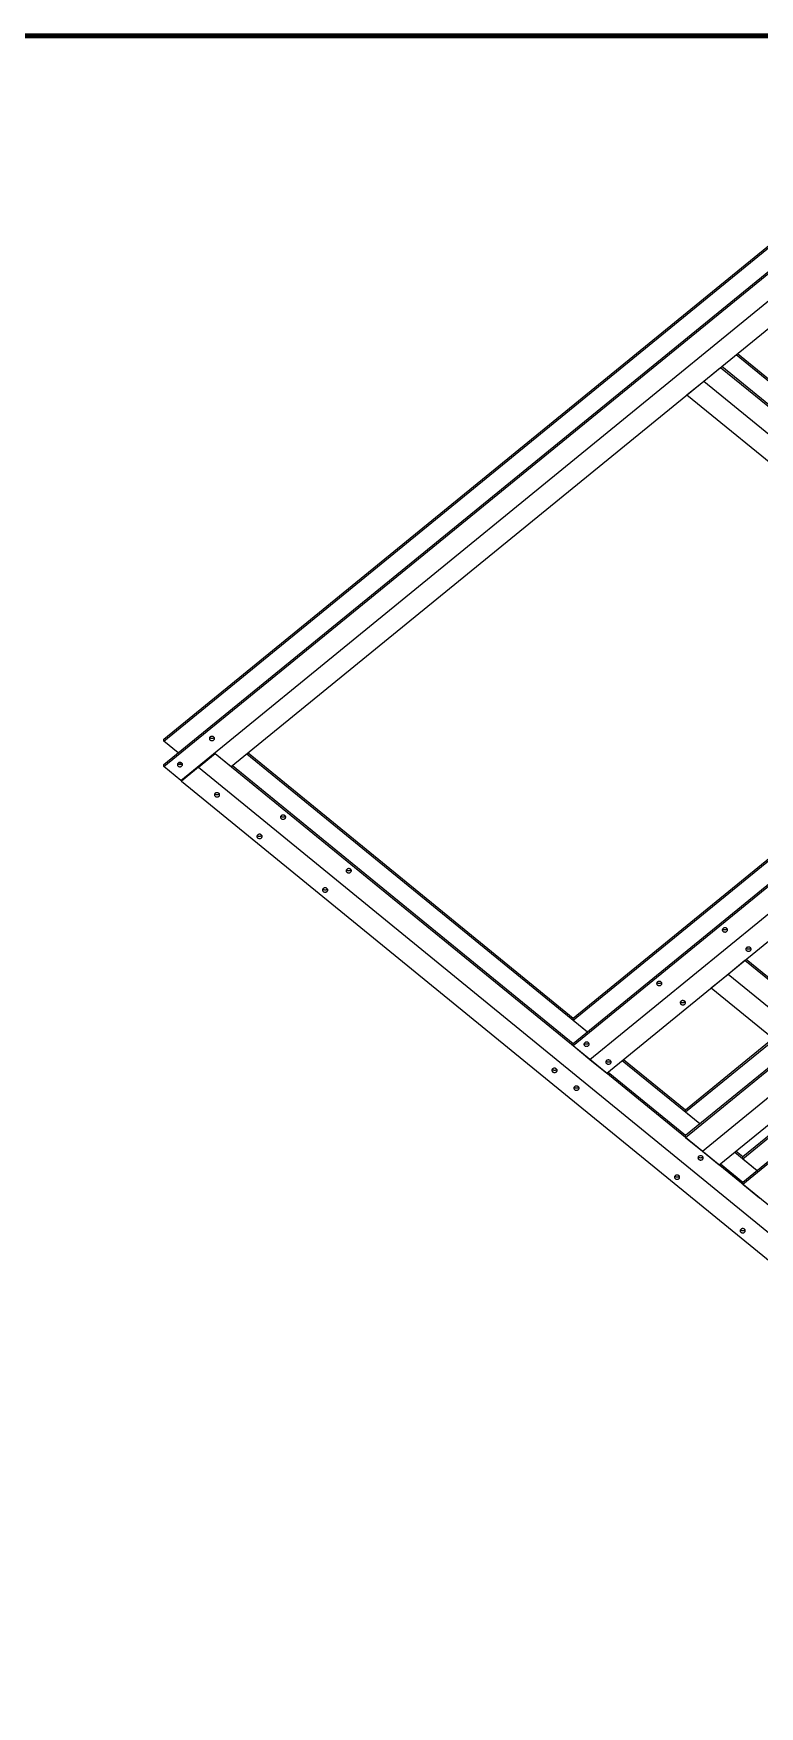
# Model space of a CAD drawing. Header units: millimetres. Extents: x 0 to 16187, y -20471 to 6290.
# Drawn here: x 7604.1 to 7756.6, y 3072.1 to 3423.6 of the extents above; entities that cross this region are included whole.
import ezdxf
from ezdxf.enums import TextEntityAlignment as Align

# ---------------------------------------------------------------- set-up
doc = ezdxf.new("R2010")
doc.units = ezdxf.units.MM
doc.layers.add('BORDER1', color=3, linetype='Continuous')
doc.layers.add('BORDER2', color=7, linetype='Continuous')
doc.styles.add('ROMANC', font='ROMANC', dxfattribs={"height": 5})
doc.styles.add('ROMANS', font='ROMANS.shx', dxfattribs={"width": 0.8})
doc.styles.add('ROMANT', font='ROMANT', dxfattribs={"height": 4})

# ---------------------------------------------------------------- blocks, each defined once
blk = doc.blocks.new('*U609')
at = {"layer": 'BORDER1', "color": 154, "true_color": 0x1859a9, "const_width": 1}
blk.add_lwpolyline([(1.81, 811), (1144, 811), (1144, 0), (0, 0), (0, 811)], close=True, dxfattribs=at)
at = {"layer": 'BORDER2', "flags": 8}
for tag, height, style, p in [('REV-A', 3.24, 'ROMANS', (986.93, 140.25)), ('RE-A', 8.06, 'ROMANT', (1084.63, 7.17))]:
    blk.add_attdef(tag, text='', height=height, dxfattribs=dict(at, style=style)).set_placement(p, align=Align.CENTER)
at = {"layer": 'BORDER2', "style": 'ROMANS', "width": 3.830216}
blk.add_attdef('DATE-A', text='', height=3.24, dxfattribs=at).set_placement((995.51, 140.25), (1008.51, 140.25), align=Align.FIT)
at = {"layer": 'BORDER2'}
for tag, height, style, p in [('DRN-A', 3.24, 'ROMANS', (1018.38, 140.25)), ('CHD-A', 3.24, 'ROMANS', (1032.35, 140.25)), ('APD-A', 3.24, 'ROMANS', (1046.64, 140.25)), ('CONS_CONT_VEND', 4.2, 'ROMANC', (1061.39, 72.83))]:
    blk.add_attdef(tag, text='', height=height, dxfattribs=dict(at, style=style)).set_placement(p, align=Align.CENTER)
at = {"layer": 'BORDER2', "style": 'ROMANS', "width": 0.8}
for tag, p, height in [('1:X', (997.23, 122.55), 3.5), ('LOC', (1042.74, 122.55), 3.5), ('PROJ_NO', (1118.64, 122.55), 3.5), ('CONS_DRG_NO', (1011, 63), 3)]:
    blk.add_attdef(tag, p, '', height=height, dxfattribs=at)
at = {"layer": 'BORDER2', "lineweight": 30, "width": 0.8, "flags": 104}
blk.add_attdef('COMMENTS-A', text='', height=2.2, dxfattribs=at).set_placement((1055.21, 142.07), align=Align.MIDDLE_LEFT)
at = {"layer": 'BORDER2', "style": 'ROMANS', "width": 0.8}
for tag, p in [('PROJECT_TITLE_1', (1061.07, 55.35)), ('PROJECT_TITLE_2', (1061.07, 49.3))]:
    blk.add_attdef(tag, text='', height=3.5, dxfattribs=at).set_placement(p, align=Align.MIDDLE)
at = {"layer": 'BORDER2', "style": 'ROMANT', "width": 0.8}
for tag, p in [('DRG_TITLE_1', (1061.07, 36.31)), ('DRG_TITLE_2', (1061.07, 28.31)), ('DRG_TITLE_3', (1061.07, 20.31))]:
    blk.add_attdef(tag, text='', height=5, dxfattribs=at).set_placement(p, align=Align.CENTER)
at = {"layer": 'BORDER2', "style": 'ROMANT'}
for tag, p in [('AR', (995, 7.17)), ('PA', (1011.74, 7.17)), ('DC', (1028.45, 7.17)), ('TS', (1120.84, 7.17))]:
    blk.add_attdef(tag, p, '', height=8.06, dxfattribs=at)
for tag, p in [('SRNO', (1074.7, 7.17)), ('SH', (1115.8, 7.18))]:
    blk.add_attdef(tag, text='', height=8.06, dxfattribs=at).set_placement(p, align=Align.RIGHT)
at = {"layer": 'BORDER2', "style": 'ROMANS', "flags": 2}
blk.add_attdef('TB_VERSION', text='', height=2, dxfattribs=at).set_placement((1, -1), align=Align.TOP_LEFT)

msp = doc.modelspace()

# ---------------------------------------------------------------- linework, layer by layer
at = {"color": 7, "linetype": 'Continuous', "lineweight": 25}
for p, q in [((7631.53934, 3275.36437), (7781.44598, 3397.76926)), ((7631.53934, 3274.93141), (7781.44598, 3397.33629)), ((7631.53934, 3270.02446), (7781.44598, 3392.42935)), ((7631.53934, 3269.5915), (7781.44598, 3391.99638)), ((7635.07487, 3266.70459), (7784.98151, 3389.10948)), ((7645.68148, 3269.5915), (7781.44598, 3380.44875)), ((7744.88856, 3350.59813), (7748.42409, 3353.48503)), ((7748.42409, 3353.48503), (7820.19543, 3294.88081)), ((7748.68921, 3353.70152), (7767.86953, 3338.04001)), ((7751.69393, 3356.15499), (7770.87424, 3340.49348)), ((7751.95905, 3356.37147), (7767.86953, 3343.37992)), ((7741.35302, 3347.71122), (7744.88856, 3350.59813)), ((7744.88856, 3350.59813), (7816.6599, 3291.9939)), ((7741.35302, 3347.71122), (7813.12436, 3289.10699)), ((7717.45281, 3210.98727), (7853.21732, 3321.84453)), ((7720.98835, 3208.10036), (7856.75285, 3318.95762)), ((7724.52388, 3205.21345), (7860.28838, 3316.07071)), ((7741.07018, 3191.70272), (7876.83468, 3302.55998)), ((7744.60572, 3188.81582), (7880.37022, 3299.67307)), ((7748.14125, 3185.92891), (7883.90575, 3296.78617)), ((7717.45281, 3216.76015), (7809.5894, 3291.99343)), ((7717.45281, 3216.32718), (7809.85453, 3291.77695)), ((7753.091, 3181.88724), (7888.8555, 3292.7445)), ((7717.45281, 3211.42023), (7812.85924, 3289.32347)), ((7631.53934, 3274.93141), (7631.53934, 3275.36437)), ((7634.54406, 3272.47793), (7631.53934, 3274.93141)), ((7631.53934, 3269.5915), (7631.53934, 3270.02446)), ((7635.07487, 3266.70459), (7631.53934, 3269.5915)), ((7634.91578, 3270.00863), (7634.91578, 3270.4734)), ((7642.30504, 3272.34849), (7635.23397, 3266.57468)), ((7638.76951, 3269.46158), (7635.23397, 3266.57468)), ((7638.76951, 3269.46158), (7642.30504, 3272.34849)), ((7638.76951, 3269.46158), (7854.61385, 3093.21587)), ((7642.30504, 3272.34849), (7645.68148, 3269.5915)), ((7642.30504, 3272.34849), (7858.14939, 3096.10278)), ((7645.9466, 3269.80798), (7717.45281, 3211.42023)), ((7648.95131, 3272.26145), (7720.45753, 3213.87371)), ((7649.21644, 3272.47793), (7717.45281, 3216.76015)), ((7635.07487, 3266.70459), (7635.23397, 3266.57468)), ((7635.23397, 3266.57468), (7851.07832, 3090.32896)), ((7750.01508, 3226.02806), (7753.55062, 3228.91497)), ((7753.55062, 3228.91497), (7770.09691, 3215.40424)), ((7753.81574, 3229.13145), (7770.09691, 3215.8372)), ((7746.47955, 3223.14115), (7750.01508, 3226.02806)), ((7750.01508, 3226.02806), (7766.56138, 3212.51733)), ((7746.47955, 3223.14115), (7763.02585, 3209.63042)), ((7717.45281, 3216.32718), (7717.45281, 3216.76015)), ((7717.45281, 3216.32718), (7720.45753, 3213.87371)), ((7717.45281, 3210.98727), (7717.45281, 3211.42023)), ((7717.45281, 3210.98727), (7720.98835, 3208.10036)), ((7741.07018, 3197.4756), (7759.49089, 3212.51686)), ((7741.07018, 3197.04264), (7759.75601, 3212.30038)), ((7741.07018, 3192.13569), (7762.76073, 3209.8469)), ((7720.98835, 3208.10036), (7724.52388, 3205.21345)), ((7727.79372, 3207.88341), (7744.0749, 3194.58916)), ((7728.05884, 3208.09989), (7741.07018, 3197.4756)), ((7724.789, 3205.42994), (7741.07018, 3192.13569)), ((7753.091, 3187.66012), (7771.5117, 3202.70137)), ((7753.091, 3187.22715), (7771.77682, 3202.48489)), ((7753.091, 3182.3202), (7774.78154, 3200.03142)), ((7741.07018, 3197.04264), (7741.07018, 3197.4756)), ((7741.07018, 3197.04264), (7744.0749, 3194.58916)), ((7741.07018, 3191.70272), (7741.07018, 3192.13569)), ((7741.07018, 3191.70272), (7744.60572, 3188.81582)), ((7744.60572, 3188.81582), (7748.14125, 3185.92891)), ((7751.41109, 3188.59886), (7756.09571, 3184.77368)), ((7751.67621, 3188.81535), (7753.091, 3187.66012)), ((7748.40637, 3186.14539), (7753.091, 3182.3202)), ((7753.091, 3187.22715), (7753.091, 3187.66012)), ((7753.091, 3187.22715), (7756.09571, 3184.77368)), ((7753.091, 3181.88724), (7753.091, 3182.3202)), ((7753.091, 3181.88724), (7756.62653, 3179.00033))]:
    msp.add_line(p, q, dxfattribs=at)
at = {"color": 7, "linetype": 'Continuous', "lineweight": 25, "flags": 128}
for points in [[(7641.2267, 3275.82722), (7641.16351, 3275.76541), (7641.11485, 3275.69538), (7641.08228, 3275.61939), (7641.06686, 3275.53987), (7641.06907, 3275.45937), (7641.08885, 3275.3805), (7641.12556, 3275.30577), (7641.17802, 3275.2376), (7641.24454, 3275.17817), (7641.32299, 3275.12939), (7641.41085, 3275.09284), (7641.50529, 3275.06969), (7641.60327, 3275.06067), (7641.70165, 3275.06609), (7641.79727, 3275.08576), (7641.88704, 3275.11906), (7641.96809, 3275.16491), (7642.03782, 3275.22184), (7642.09397, 3275.28802), (7642.13475, 3275.36133), (7642.15884, 3275.4394), (7642.16547, 3275.51973), (7642.15443, 3275.59974), (7642.12608, 3275.67685), (7642.08131, 3275.74859), (7642.02158, 3275.81265), (7641.9488, 3275.86697), (7641.86531, 3275.9098), (7641.77379, 3275.93978), (7641.67719, 3275.95593), (7641.57861, 3275.95774), (7641.48123, 3275.94514), (7641.38816, 3275.91855), (7641.3024, 3275.87882), (7641.2267, 3275.82722)], [(7642.09749, 3275.72614), (7642.05321, 3275.67056), (7641.98668, 3275.61113), (7641.90823, 3275.56236), (7641.82037, 3275.52581), (7641.72594, 3275.50265), (7641.62795, 3275.49364), (7641.52957, 3275.49905), (7641.43396, 3275.51873), (7641.34418, 3275.55202), (7641.26313, 3275.59787), (7641.19341, 3275.65481), (7641.13726, 3275.72099), (7641.13373, 3275.72614)], [(7634.50919, 3270.34209), (7634.446, 3270.28029), (7634.39734, 3270.21026), (7634.36477, 3270.13426), (7634.34934, 3270.05474), (7634.35156, 3269.97425), (7634.37134, 3269.89537), (7634.40804, 3269.82065), (7634.4605, 3269.75247), (7634.52703, 3269.69304), (7634.60548, 3269.64427), (7634.69334, 3269.60772), (7634.78777, 3269.58456), (7634.88576, 3269.57555), (7634.98414, 3269.58096), (7635.07975, 3269.60064), (7635.16953, 3269.63393), (7635.25058, 3269.67978), (7635.3203, 3269.73672), (7635.37646, 3269.8029), (7635.41723, 3269.8762), (7635.44133, 3269.95428), (7635.44796, 3270.03461), (7635.43692, 3270.11462), (7635.40856, 3270.19173), (7635.3638, 3270.26347), (7635.30406, 3270.32752), (7635.23128, 3270.38184), (7635.14779, 3270.42468), (7635.05628, 3270.45465), (7634.95968, 3270.4708), (7634.8611, 3270.47261), (7634.76371, 3270.46002), (7634.67064, 3270.43342), (7634.58488, 3270.39369), (7634.50919, 3270.34209)], [(7635.37998, 3270.24101), (7635.33569, 3270.18544), (7635.26917, 3270.12601), (7635.19072, 3270.07724), (7635.10286, 3270.04068), (7635.00842, 3270.01753), (7634.91044, 3270.00851), (7634.81206, 3270.01393), (7634.71644, 3270.0336), (7634.62667, 3270.0669), (7634.54562, 3270.11275), (7634.47589, 3270.16968), (7634.41974, 3270.23586), (7634.41622, 3270.24101)], [(7643.06518, 3263.35577), (7643.12837, 3263.41758), (7643.17704, 3263.48761), (7643.2096, 3263.5636), (7643.22503, 3263.64312), (7643.22281, 3263.72362), (7643.20304, 3263.80249), (7643.16633, 3263.87722), (7643.11387, 3263.94539), (7643.04734, 3264.00482), (7642.96889, 3264.0536), (7642.88103, 3264.09015), (7642.7866, 3264.1133), (7642.68861, 3264.12232), (7642.59023, 3264.1169), (7642.49462, 3264.09723), (7642.40484, 3264.06393), (7642.32379, 3264.01808), (7642.25407, 3263.96115), (7642.19792, 3263.89497), (7642.15714, 3263.82166), (7642.13304, 3263.74359), (7642.12641, 3263.66326), (7642.13745, 3263.58325), (7642.16581, 3263.50614), (7642.21057, 3263.4344), (7642.27031, 3263.37034), (7642.34309, 3263.31602), (7642.42658, 3263.27319), (7642.51809, 3263.24321), (7642.61469, 3263.22706), (7642.71327, 3263.22525), (7642.81066, 3263.23785), (7642.90373, 3263.26444), (7642.98949, 3263.30418), (7643.06518, 3263.35577)], [(7643.15815, 3263.88982), (7643.11387, 3263.83424), (7643.04734, 3263.77481), (7642.96889, 3263.72604), (7642.88103, 3263.68949), (7642.7866, 3263.66633), (7642.68861, 3263.65732), (7642.59023, 3263.66273), (7642.49462, 3263.6824), (7642.40484, 3263.7157), (7642.32379, 3263.76155), (7642.25407, 3263.81848), (7642.19792, 3263.88467), (7642.19439, 3263.88982)], [(7656.94215, 3258.66455), (7657.00534, 3258.72636), (7657.05401, 3258.79638), (7657.08657, 3258.87238), (7657.102, 3258.9519), (7657.09979, 3259.03239), (7657.08001, 3259.11127), (7657.0433, 3259.186), (7656.99084, 3259.25417), (7656.92431, 3259.3136), (7656.84586, 3259.36237), (7656.758, 3259.39892), (7656.66357, 3259.42208), (7656.56558, 3259.43109), (7656.4672, 3259.42568), (7656.37159, 3259.406), (7656.28181, 3259.37271), (7656.20076, 3259.32686), (7656.13104, 3259.26992), (7656.07489, 3259.20374), (7656.03411, 3259.13044), (7656.01001, 3259.05236), (7656.00338, 3258.97203), (7656.01442, 3258.89203), (7656.04278, 3258.81491), (7656.08755, 3258.74318), (7656.14728, 3258.67912), (7656.22006, 3258.6248), (7656.30355, 3258.58196), (7656.39506, 3258.55199), (7656.49166, 3258.53584), (7656.59024, 3258.53403), (7656.68763, 3258.54662), (7656.7807, 3258.57322), (7656.86646, 3258.61295), (7656.94215, 3258.66455)], [(7657.03512, 3259.19859), (7656.99084, 3259.14302), (7656.92431, 3259.08359), (7656.84586, 3259.03481), (7656.758, 3258.99826), (7656.66357, 3258.97511), (7656.56558, 3258.96609), (7656.4672, 3258.97151), (7656.37159, 3258.99118), (7656.28181, 3259.02448), (7656.20076, 3259.07033), (7656.13104, 3259.12726), (7656.07489, 3259.19344), (7656.07136, 3259.19859)], [(7651.9924, 3254.62288), (7652.0556, 3254.68468), (7652.10426, 3254.75471), (7652.13683, 3254.83071), (7652.15225, 3254.91023), (7652.15004, 3254.99072), (7652.13026, 3255.0696), (7652.09355, 3255.14432), (7652.04109, 3255.2125), (7651.97456, 3255.27193), (7651.89611, 3255.3207), (7651.80826, 3255.35725), (7651.71382, 3255.38041), (7651.61584, 3255.38942), (7651.51746, 3255.38401), (7651.42184, 3255.36433), (7651.33207, 3255.33104), (7651.25101, 3255.28519), (7651.18129, 3255.22825), (7651.12514, 3255.16207), (7651.08436, 3255.08877), (7651.06027, 3255.01069), (7651.05363, 3254.93036), (7651.06467, 3254.85035), (7651.09303, 3254.77324), (7651.1378, 3254.7015), (7651.19753, 3254.63745), (7651.27031, 3254.58313), (7651.3538, 3254.54029), (7651.44532, 3254.51032), (7651.54192, 3254.49416), (7651.64049, 3254.49236), (7651.73788, 3254.50495), (7651.83095, 3254.53155), (7651.91671, 3254.57128), (7651.9924, 3254.62288)], [(7652.08538, 3255.15692), (7652.04109, 3255.10135), (7651.97456, 3255.04192), (7651.89611, 3254.99314), (7651.80826, 3254.95659), (7651.71382, 3254.93343), (7651.61584, 3254.92442), (7651.51746, 3254.92984), (7651.42184, 3254.94951), (7651.33207, 3254.98281), (7651.25101, 3255.02866), (7651.18129, 3255.08559), (7651.12514, 3255.15177), (7651.12161, 3255.15692)], [(7670.73073, 3247.40561), (7670.79393, 3247.46742), (7670.84259, 3247.53744), (7670.87515, 3247.61344), (7670.89058, 3247.69296), (7670.88837, 3247.77345), (7670.86859, 3247.85233), (7670.83188, 3247.92706), (7670.77942, 3247.99523), (7670.71289, 3248.05466), (7670.63444, 3248.10343), (7670.54659, 3248.13998), (7670.45215, 3248.16314), (7670.35417, 3248.17215), (7670.25579, 3248.16674), (7670.16017, 3248.14706), (7670.0704, 3248.11377), (7669.98934, 3248.06792), (7669.91962, 3248.01098), (7669.86347, 3247.9448), (7669.82269, 3247.8715), (7669.7986, 3247.79342), (7669.79196, 3247.71309), (7669.803, 3247.63308), (7669.83136, 3247.55597), (7669.87613, 3247.48423), (7669.93586, 3247.42018), (7670.00864, 3247.36586), (7670.09213, 3247.32302), (7670.18365, 3247.29305), (7670.28025, 3247.2769), (7670.37882, 3247.27509), (7670.47621, 3247.28768), (7670.56928, 3247.31428), (7670.65504, 3247.35401), (7670.73073, 3247.40561)], [(7670.82161, 3247.93657), (7670.77942, 3247.88408), (7670.71289, 3247.82465), (7670.63444, 3247.77587), (7670.54659, 3247.73932), (7670.45215, 3247.71617), (7670.35417, 3247.70715), (7670.25579, 3247.71257), (7670.16017, 3247.73224), (7670.0704, 3247.76554), (7669.98934, 3247.81139), (7669.91962, 3247.86832), (7669.86347, 3247.9345), (7669.86235, 3247.93611)], [(7665.78099, 3243.36394), (7665.84418, 3243.42574), (7665.89284, 3243.49577), (7665.92541, 3243.57177), (7665.94083, 3243.65129), (7665.93862, 3243.73178), (7665.91884, 3243.81066), (7665.88213, 3243.88538), (7665.82967, 3243.95356), (7665.76315, 3244.01299), (7665.6847, 3244.06176), (7665.59684, 3244.09831), (7665.5024, 3244.12147), (7665.40442, 3244.13048), (7665.30604, 3244.12507), (7665.21042, 3244.10539), (7665.12065, 3244.0721), (7665.0396, 3244.02625), (7664.96987, 3243.96931), (7664.91372, 3243.90313), (7664.87294, 3243.82983), (7664.84885, 3243.75175), (7664.84222, 3243.67142), (7664.85326, 3243.59141), (7664.88161, 3243.5143), (7664.92638, 3243.44256), (7664.98611, 3243.37851), (7665.05889, 3243.32419), (7665.14238, 3243.28135), (7665.2339, 3243.25137), (7665.3305, 3243.23522), (7665.42908, 3243.23342), (7665.52647, 3243.24601), (7665.61954, 3243.27261), (7665.70529, 3243.31234), (7665.78099, 3243.36394)], [(7665.87396, 3243.89798), (7665.82967, 3243.84241), (7665.76315, 3243.78298), (7665.6847, 3243.7342), (7665.59684, 3243.69765), (7665.5024, 3243.67449), (7665.40442, 3243.66548), (7665.30604, 3243.6709), (7665.21042, 3243.69057), (7665.12065, 3243.72387), (7665.0396, 3243.76972), (7664.96987, 3243.82665), (7664.91372, 3243.89283), (7664.9102, 3243.89798)], [(7748.95442, 3235.61259), (7748.89123, 3235.55079), (7748.84257, 3235.48076), (7748.81, 3235.40476), (7748.79458, 3235.32524), (7748.79679, 3235.24475), (7748.81657, 3235.16587), (7748.85328, 3235.09115), (7748.90574, 3235.02297), (7748.97226, 3234.96354), (7749.05071, 3234.91477), (7749.13857, 3234.87822), (7749.23301, 3234.85506), (7749.33099, 3234.84605), (7749.42937, 3234.85146), (7749.52498, 3234.87114), (7749.61476, 3234.90443), (7749.69581, 3234.95028), (7749.76554, 3235.00722), (7749.82169, 3235.0734), (7749.86247, 3235.1467), (7749.88656, 3235.22478), (7749.89319, 3235.30511), (7749.88215, 3235.38512), (7749.85379, 3235.46223), (7749.80903, 3235.53397), (7749.7493, 3235.59802), (7749.67652, 3235.65234), (7749.59303, 3235.69518), (7749.50151, 3235.72515), (7749.40491, 3235.74131), (7749.30633, 3235.74311), (7749.20894, 3235.73052), (7749.11587, 3235.70392), (7749.03011, 3235.66419), (7748.95442, 3235.61259)], [(7749.82521, 3235.51151), (7749.78092, 3235.45594), (7749.7144, 3235.39651), (7749.63595, 3235.34774), (7749.54809, 3235.31118), (7749.45365, 3235.28803), (7749.35567, 3235.27901), (7749.25729, 3235.28443), (7749.16168, 3235.3041), (7749.0719, 3235.3374), (7748.99085, 3235.38325), (7748.92113, 3235.44018), (7748.86497, 3235.50636), (7748.86145, 3235.51151)], [(7753.90417, 3231.57092), (7753.84098, 3231.50911), (7753.79232, 3231.43909), (7753.75975, 3231.36309), (7753.74432, 3231.28357), (7753.74654, 3231.20308), (7753.76632, 3231.1242), (7753.80302, 3231.04947), (7753.85548, 3230.9813), (7753.92201, 3230.92187), (7754.00046, 3230.8731), (7754.08832, 3230.83655), (7754.18275, 3230.81339), (7754.28074, 3230.80438), (7754.37912, 3230.80979), (7754.47473, 3230.82947), (7754.56451, 3230.86276), (7754.64556, 3230.90861), (7754.71528, 3230.96555), (7754.77144, 3231.03173), (7754.81221, 3231.10503), (7754.83631, 3231.18311), (7754.84294, 3231.26344), (7754.8319, 3231.34344), (7754.80354, 3231.42056), (7754.75878, 3231.49229), (7754.69904, 3231.55635), (7754.62626, 3231.61067), (7754.54277, 3231.65351), (7754.45126, 3231.68348), (7754.35466, 3231.69963), (7754.25608, 3231.70144), (7754.15869, 3231.68885), (7754.06562, 3231.66225), (7753.97986, 3231.62252), (7753.90417, 3231.57092)], [(7754.77496, 3231.46984), (7754.73067, 3231.41427), (7754.66415, 3231.35484), (7754.5857, 3231.30606), (7754.49784, 3231.26951), (7754.4034, 3231.24636), (7754.30542, 3231.23734), (7754.20704, 3231.24276), (7754.11142, 3231.26243), (7754.02165, 3231.29573), (7753.9406, 3231.34158), (7753.87087, 3231.39851), (7753.81472, 3231.46469), (7753.8112, 3231.46984)], [(7735.16584, 3224.35365), (7735.10265, 3224.29185), (7735.05399, 3224.22182), (7735.02142, 3224.14582), (7735.00599, 3224.0663), (7735.00821, 3223.98581), (7735.02799, 3223.90693), (7735.06469, 3223.83221), (7735.11716, 3223.76403), (7735.18368, 3223.7046), (7735.26213, 3223.65583), (7735.34999, 3223.61928), (7735.44442, 3223.59612), (7735.54241, 3223.58711), (7735.64079, 3223.59252), (7735.7364, 3223.6122), (7735.82618, 3223.64549), (7735.90723, 3223.69134), (7735.97695, 3223.74828), (7736.03311, 3223.81446), (7736.07388, 3223.88776), (7736.09798, 3223.96584), (7736.10461, 3224.04617), (7736.09357, 3224.12618), (7736.06521, 3224.20329), (7736.02045, 3224.27503), (7735.96071, 3224.33908), (7735.88793, 3224.3934), (7735.80444, 3224.43624), (7735.71293, 3224.46621), (7735.61633, 3224.48236), (7735.51775, 3224.48417), (7735.42036, 3224.47158), (7735.32729, 3224.44498), (7735.24153, 3224.40525), (7735.16584, 3224.35365)], [(7736.03663, 3224.25257), (7735.99234, 3224.197), (7735.92582, 3224.13757), (7735.84737, 3224.0888), (7735.75951, 3224.05224), (7735.66507, 3224.02909), (7735.56709, 3224.02007), (7735.46871, 3224.02549), (7735.3731, 3224.04516), (7735.28332, 3224.07846), (7735.20227, 3224.12431), (7735.13254, 3224.18124), (7735.07639, 3224.24742), (7735.07287, 3224.25257)], [(7740.11559, 3220.31198), (7740.05239, 3220.25017), (7740.00373, 3220.18015), (7739.97117, 3220.10415), (7739.95574, 3220.02463), (7739.95795, 3219.94414), (7739.97773, 3219.86526), (7740.01444, 3219.79053), (7740.0669, 3219.72236), (7740.13343, 3219.66293), (7740.21188, 3219.61416), (7740.29973, 3219.57761), (7740.39417, 3219.55445), (7740.49216, 3219.54544), (7740.59053, 3219.55085), (7740.68615, 3219.57052), (7740.77593, 3219.60382), (7740.85698, 3219.64967), (7740.9267, 3219.7066), (7740.98285, 3219.77279), (7741.02363, 3219.84609), (7741.04772, 3219.92417), (7741.05436, 3220.0045), (7741.04332, 3220.0845), (7741.01496, 3220.16162), (7740.97019, 3220.23335), (7740.91046, 3220.29741), (7740.83768, 3220.35173), (7740.75419, 3220.39457), (7740.66268, 3220.42454), (7740.56608, 3220.44069), (7740.4675, 3220.4425), (7740.37011, 3220.42991), (7740.27704, 3220.40331), (7740.19128, 3220.36358), (7740.11559, 3220.31198)], [(7740.98638, 3220.2109), (7740.94209, 3220.15533), (7740.87556, 3220.0959), (7740.79711, 3220.04712), (7740.70926, 3220.01057), (7740.61482, 3219.98742), (7740.51684, 3219.9784), (7740.41846, 3219.98382), (7740.32284, 3220.00349), (7740.23307, 3220.03679), (7740.15201, 3220.08264), (7740.08229, 3220.13957), (7740.02614, 3220.20575), (7740.02261, 3220.2109)], [(7719.89233, 3211.59352), (7719.82914, 3211.53171), (7719.78048, 3211.46169), (7719.74791, 3211.38569), (7719.73249, 3211.30617), (7719.7347, 3211.22568), (7719.75448, 3211.1468), (7719.79119, 3211.07207), (7719.84365, 3211.0039), (7719.91017, 3210.94447), (7719.98862, 3210.8957), (7720.07648, 3210.85915), (7720.17092, 3210.83599), (7720.2689, 3210.82697), (7720.36728, 3210.83239), (7720.4629, 3210.85206), (7720.55267, 3210.88536), (7720.63372, 3210.93121), (7720.70345, 3210.98814), (7720.7596, 3211.05433), (7720.80038, 3211.12763), (7720.82447, 3211.2057), (7720.8311, 3211.28604), (7720.82006, 3211.36604), (7720.79171, 3211.44316), (7720.74694, 3211.51489), (7720.68721, 3211.57895), (7720.61443, 3211.63327), (7720.53094, 3211.67611), (7720.43942, 3211.70608), (7720.34282, 3211.72223), (7720.24424, 3211.72404), (7720.14685, 3211.71144), (7720.05378, 3211.68485), (7719.96803, 3211.64512), (7719.89233, 3211.59352)], [(7720.76312, 3211.49244), (7720.71884, 3211.43687), (7720.65231, 3211.37744), (7720.57386, 3211.32866), (7720.486, 3211.29211), (7720.39157, 3211.26896), (7720.29358, 3211.25994), (7720.1952, 3211.26536), (7720.09959, 3211.28503), (7720.00981, 3211.31833), (7719.92876, 3211.36418), (7719.85904, 3211.42111), (7719.80288, 3211.48729), (7719.79936, 3211.49244)], [(7713.95264, 3205.47327), (7714.01583, 3205.53508), (7714.06449, 3205.60511), (7714.09706, 3205.6811), (7714.11248, 3205.76062), (7714.11027, 3205.84112), (7714.09049, 3205.91999), (7714.05378, 3205.99472), (7714.00132, 3206.06289), (7713.9348, 3206.12232), (7713.85635, 3206.1711), (7713.76849, 3206.20765), (7713.67405, 3206.2308), (7713.57607, 3206.23982), (7713.47769, 3206.2344), (7713.38207, 3206.21473), (7713.2923, 3206.18143), (7713.21125, 3206.13558), (7713.14152, 3206.07865), (7713.08537, 3206.01247), (7713.04459, 3205.93916), (7713.0205, 3205.86109), (7713.01387, 3205.78076), (7713.02491, 3205.70075), (7713.05326, 3205.62364), (7713.09803, 3205.5519), (7713.15776, 3205.48784), (7713.23054, 3205.43352), (7713.31403, 3205.39069), (7713.40555, 3205.36071), (7713.50215, 3205.34456), (7713.60073, 3205.34275), (7713.69811, 3205.35535), (7713.79118, 3205.38194), (7713.87694, 3205.42168), (7713.95264, 3205.47327)], [(7714.04561, 3206.00731), (7714.00132, 3205.95174), (7713.9348, 3205.89231), (7713.85635, 3205.84354), (7713.76849, 3205.80699), (7713.67405, 3205.78383), (7713.57607, 3205.77482), (7713.47769, 3205.78023), (7713.38207, 3205.7999), (7713.2923, 3205.8332), (7713.21125, 3205.87905), (7713.14152, 3205.93598), (7713.08537, 3206.00217), (7713.08185, 3206.00731)], [(7724.48853, 3207.84054), (7724.42533, 3207.77873), (7724.37667, 3207.70871), (7724.34411, 3207.63271), (7724.32868, 3207.55319), (7724.33089, 3207.4727), (7724.35067, 3207.39382), (7724.38738, 3207.31909), (7724.43984, 3207.25092), (7724.50637, 3207.19149), (7724.58482, 3207.14272), (7724.67267, 3207.10617), (7724.76711, 3207.08301), (7724.8651, 3207.07399), (7724.96348, 3207.07941), (7725.05909, 3207.09908), (7725.14887, 3207.13238), (7725.22992, 3207.17823), (7725.29964, 3207.23516), (7725.35579, 3207.30135), (7725.39657, 3207.37465), (7725.42066, 3207.45272), (7725.4273, 3207.53306), (7725.41626, 3207.61306), (7725.3879, 3207.69018), (7725.34313, 3207.76191), (7725.2834, 3207.82597), (7725.21062, 3207.88029), (7725.12713, 3207.92313), (7725.03562, 3207.9531), (7724.93902, 3207.96925), (7724.84044, 3207.97106), (7724.74305, 3207.95846), (7724.64998, 3207.93187), (7724.56422, 3207.89214), (7724.48853, 3207.84054)], [(7725.35932, 3207.73946), (7725.31503, 3207.68389), (7725.2485, 3207.62446), (7725.17005, 3207.57568), (7725.0822, 3207.53913), (7724.98776, 3207.51598), (7724.88978, 3207.50696), (7724.7914, 3207.51238), (7724.69578, 3207.53205), (7724.60601, 3207.56535), (7724.52495, 3207.6112), (7724.45523, 3207.66813), (7724.39908, 3207.73431), (7724.39555, 3207.73946)], [(7718.54883, 3201.72029), (7718.61202, 3201.7821), (7718.66068, 3201.85213), (7718.69325, 3201.92812), (7718.70868, 3202.00764), (7718.70646, 3202.08814), (7718.68668, 3202.16701), (7718.64998, 3202.24174), (7718.59752, 3202.30991), (7718.53099, 3202.36934), (7718.45254, 3202.41812), (7718.36468, 3202.45467), (7718.27025, 3202.47782), (7718.17226, 3202.48684), (7718.07388, 3202.48142), (7717.97827, 3202.46175), (7717.88849, 3202.42845), (7717.80744, 3202.3826), (7717.73772, 3202.32567), (7717.68156, 3202.25949), (7717.64079, 3202.18618), (7717.61669, 3202.10811), (7717.61006, 3202.02778), (7717.6211, 3201.94777), (7717.64946, 3201.87066), (7717.69422, 3201.79892), (7717.75396, 3201.73486), (7717.82674, 3201.68054), (7717.91023, 3201.63771), (7718.00174, 3201.60773), (7718.09834, 3201.59158), (7718.19692, 3201.58977), (7718.29431, 3201.60237), (7718.38738, 3201.62896), (7718.47314, 3201.6687), (7718.54883, 3201.72029)], [(7718.6418, 3202.25434), (7718.59752, 3202.19876), (7718.53099, 3202.13933), (7718.45254, 3202.09056), (7718.36468, 3202.05401), (7718.27025, 3202.03085), (7718.17226, 3202.02184), (7718.07388, 3202.02725), (7717.97827, 3202.04692), (7717.88849, 3202.08022), (7717.80744, 3202.12607), (7717.73772, 3202.183), (7717.68156, 3202.24919), (7717.67804, 3202.25434)], [(7744.62339, 3187.06924), (7744.68659, 3187.13104), (7744.73525, 3187.20107), (7744.76781, 3187.27707), (7744.78324, 3187.35659), (7744.78103, 3187.43708), (7744.76125, 3187.51596), (7744.72454, 3187.59068), (7744.67208, 3187.65886), (7744.60555, 3187.71829), (7744.5271, 3187.76706), (7744.43925, 3187.80361), (7744.34481, 3187.82677), (7744.24683, 3187.83578), (7744.14845, 3187.83037), (7744.05283, 3187.81069), (7743.96305, 3187.7774), (7743.882, 3187.73155), (7743.81228, 3187.67461), (7743.75613, 3187.60843), (7743.71535, 3187.53513), (7743.69126, 3187.45705), (7743.68462, 3187.37672), (7743.69566, 3187.29671), (7743.72402, 3187.2196), (7743.76879, 3187.14786), (7743.82852, 3187.0838), (7743.9013, 3187.02948), (7743.98479, 3186.98665), (7744.0763, 3186.95667), (7744.1729, 3186.94052), (7744.27148, 3186.93872), (7744.36887, 3186.95131), (7744.46194, 3186.9779), (7744.5477, 3187.01764), (7744.62339, 3187.06924)], [(7744.71637, 3187.60328), (7744.67208, 3187.5477), (7744.60555, 3187.48828), (7744.5271, 3187.4395), (7744.43925, 3187.40295), (7744.34481, 3187.37979), (7744.24683, 3187.37078), (7744.14845, 3187.3762), (7744.05283, 3187.39587), (7743.96305, 3187.42916), (7743.882, 3187.47502), (7743.81228, 3187.53195), (7743.75613, 3187.59813), (7743.7526, 3187.60328)], [(7739.67365, 3183.02757), (7739.73684, 3183.08937), (7739.7855, 3183.1594), (7739.81807, 3183.23539), (7739.83349, 3183.31492), (7739.83128, 3183.39541), (7739.8115, 3183.47429), (7739.77479, 3183.54901), (7739.72233, 3183.61719), (7739.65581, 3183.67661), (7739.57735, 3183.72539), (7739.4895, 3183.76194), (7739.39506, 3183.7851), (7739.29708, 3183.79411), (7739.1987, 3183.7887), (7739.10308, 3183.76902), (7739.01331, 3183.73573), (7738.93226, 3183.68987), (7738.86253, 3183.63294), (7738.80638, 3183.56676), (7738.7656, 3183.49345), (7738.74151, 3183.41538), (7738.73488, 3183.33505), (7738.74592, 3183.25504), (7738.77427, 3183.17793), (7738.81904, 3183.10619), (7738.87877, 3183.04213), (7738.95155, 3182.98781), (7739.03504, 3182.94498), (7739.12656, 3182.915), (7739.22316, 3182.89885), (7739.32173, 3182.89705), (7739.41912, 3182.90964), (7739.51219, 3182.93623), (7739.59795, 3182.97597), (7739.67365, 3183.02757)], [(7739.76452, 3183.55853), (7739.72233, 3183.50603), (7739.65581, 3183.44661), (7739.57735, 3183.39783), (7739.4895, 3183.36128), (7739.39506, 3183.33812), (7739.29708, 3183.32911), (7739.1987, 3183.33452), (7739.10308, 3183.3542), (7739.01331, 3183.38749), (7738.93226, 3183.43335), (7738.86253, 3183.49028), (7738.80638, 3183.55646), (7738.80526, 3183.55807)], [(7753.46223, 3171.76863), (7753.52542, 3171.83043), (7753.57408, 3171.90046), (7753.60665, 3171.97645), (7753.62207, 3172.05598), (7753.61986, 3172.13647), (7753.60008, 3172.21535), (7753.56337, 3172.29007), (7753.51091, 3172.35825), (7753.44439, 3172.41767), (7753.36594, 3172.46645), (7753.27808, 3172.503), (7753.18364, 3172.52616), (7753.08566, 3172.53517), (7752.98728, 3172.52976), (7752.89167, 3172.51008), (7752.80189, 3172.47679), (7752.72084, 3172.43093), (7752.65111, 3172.374), (7752.59496, 3172.30782), (7752.55418, 3172.23451), (7752.53009, 3172.15644), (7752.52346, 3172.07611), (7752.5345, 3171.9961), (7752.56286, 3171.91899), (7752.60762, 3171.84725), (7752.66735, 3171.78319), (7752.74013, 3171.72887), (7752.82362, 3171.68604), (7752.91514, 3171.65606), (7753.01174, 3171.63991), (7753.11032, 3171.63811), (7753.20771, 3171.6507), (7753.30078, 3171.67729), (7753.38654, 3171.71703), (7753.46223, 3171.76863)], [(7753.5552, 3172.30267), (7753.51091, 3172.24709), (7753.44439, 3172.18767), (7753.36594, 3172.13889), (7753.27808, 3172.10234), (7753.18364, 3172.07918), (7753.08566, 3172.07017), (7752.98728, 3172.07558), (7752.89167, 3172.09526), (7752.80189, 3172.12855), (7752.72084, 3172.17441), (7752.65111, 3172.23134), (7752.59496, 3172.29752), (7752.59144, 3172.30267)]]:
    msp.add_lwpolyline(points, dxfattribs=at)

# ---------------------------------------------------------------- block references
at = {"layer": 'BORDER1'}
msp.add_blockref('*U609', (7097.74721, 2612.13313), dxfattribs=at)

doc.saveas('drawing.dxf')
